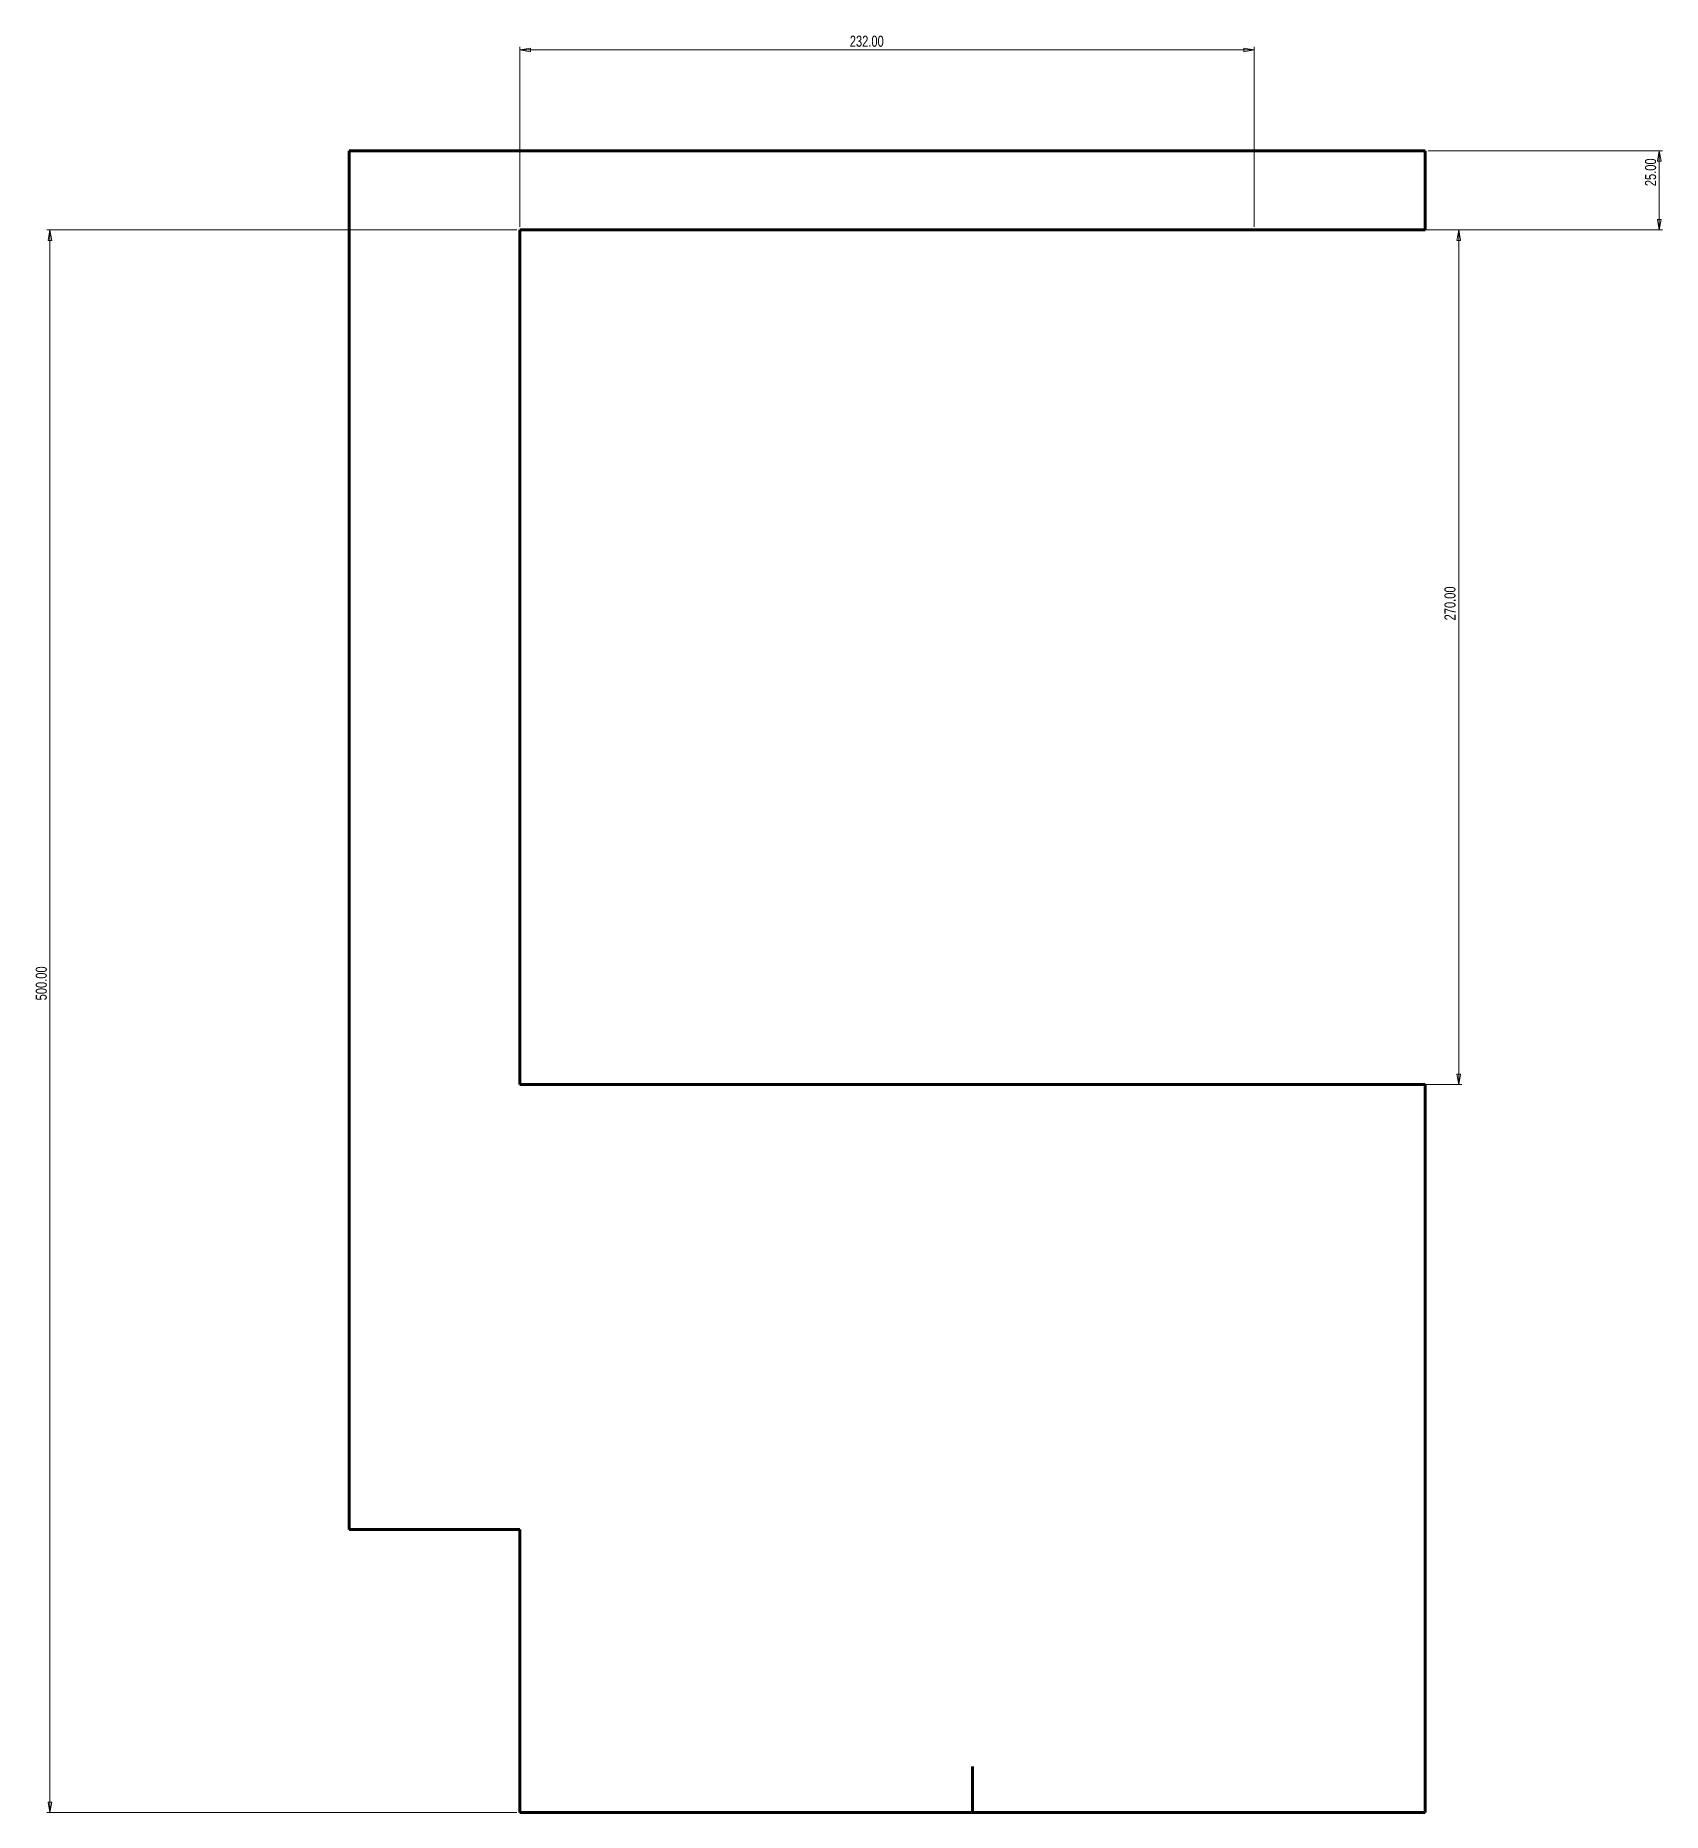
# Paper-space layout 'Sheet1' of a CAD drawing. Header units: millimetres. Extents: x -11 to 503, y 17 to 579.
import ezdxf

# ---------------------------------------------------------------- set-up
doc = ezdxf.new("R2010")
doc.units = ezdxf.units.MM
doc.styles.add('SLDTEXTSTYLE0', font='TXT', dxfattribs={"width": 0.75})
doc.dimstyles.new('SLDDIMSTYLE0', dxfattribs={"dimtxt": 3.5, "dimasz": 3.302, "dimexe": 0, "dimexo": 0.0625, "dimgap": 0.875, "dimtad": 1, "dimrnd": 1e-09, "dimzin": 4, "dimdsep": 46, "dimtxsty": 'SLDTEXTSTYLE0', "dimblk1": 'CLOSED', "dimblk2": 'CLOSED', "dimsah": 1, "dimcen": 0.09, "dimadec": 0, "dimazin": 1, "dimtfac": 1, "dimtofl": 0, "dimtmove": 0, "dimatfit": 3, "dimldrblk": 'CLOSED', "dimfxl": 1, "dimfrac": 2, "dimtolj": 1, "dimtzin": 12, "dimarcsym": 0})
doc.dimstyles.new('SLDDIMSTYLE1', dxfattribs={"dimtxt": 3.5, "dimasz": 3.302, "dimexe": 0, "dimexo": 0.0625, "dimgap": 0.875, "dimtad": 1, "dimrnd": 1e-09, "dimzin": 4, "dimdsep": 46, "dimtxsty": 'SLDTEXTSTYLE0', "dimblk1": 'CLOSED', "dimblk2": 'CLOSED', "dimsah": 1, "dimcen": 0.09, "dimadec": 0, "dimazin": 1, "dimtfac": 1, "dimtmove": 0, "dimatfit": 0, "dimldrblk": 'CLOSED', "dimfxl": 1, "dimfrac": 2, "dimtolj": 1, "dimtzin": 12, "dimarcsym": 0})

# ---------------------------------------------------------------- blocks, each defined once
blk = doc.blocks.new('_Closed')
at = {"color": 0, "linetype": 'ByBlock', "lineweight": -2}
for p, q in [((-1, 0.166667), (0, 0)), ((-1, 0.166667), (-1, -0.166667)), ((0, 0), (-1, -0.166667)), ((0, 0), (-1, 0))]:
    blk.add_line(p, q, dxfattribs=at)
blk = doc.blocks.new('_D')
at = {"color": 7, "linetype": 'Continuous', "lineweight": 0}
for p, q in [((142.07, 518.3), (142.07, 575.17)), ((142.07, 574.17), (374.07, 574.17)), ((374.07, 518.3), (374.07, 575.17))]:
    blk.add_line(p, q, dxfattribs=at)
at = {"color": 7, "linetype": 'Continuous', "lineweight": 18, "xscale": 3.302, "yscale": 3.302, "rotation": 180.0000000000004}
blk.add_blockref('_Closed', (142.07, 574.17), dxfattribs=at)
at = {"color": 7, "linetype": 'Continuous', "lineweight": 18, "xscale": 3.302, "yscale": 3.302}
blk.add_blockref('_Closed', (374.07, 574.17), dxfattribs=at)
at = {"color": 7, "linetype": 'Continuous', "lineweight": 18, "insert": (246.29, 578.68), "char_height": 3.5, "attachment_point": 1, "style": 'SLDTEXTSTYLE0'}
blk.add_mtext('232.00', dxfattribs=at)
blk = doc.blocks.new('_D_1')
at = {"color": 7, "linetype": 'Continuous', "lineweight": 0}
for p, q in [((375.07, 517.3), (439.68, 517.3)), ((438.68, 517.3), (438.68, 247.3)), ((375.07, 247.3), (439.68, 247.3))]:
    blk.add_line(p, q, dxfattribs=at)
at = {"color": 7, "linetype": 'Continuous', "lineweight": 18, "xscale": 3.302, "yscale": 3.302}
for p, rotation in [((438.68, 517.3), 90.0000000000004), ((438.68, 247.3), 270.0000000000004)]:
    blk.add_blockref('_Closed', p, dxfattribs=dict(at, rotation=rotation))
at = {"color": 7, "linetype": 'Continuous', "lineweight": 18, "insert": (434.17, 393.94), "char_height": 3.5, "attachment_point": 1, "rotation": 90, "style": 'SLDTEXTSTYLE0'}
blk.add_mtext('270.00', dxfattribs=at)
blk = doc.blocks.new('_D_2')
at = {"color": 7, "linetype": 'Continuous', "lineweight": 0}
for p, q in [((429.07, 542.3), (503.05, 542.3)), ((502.05, 517.3), (502.05, 542.3)), ((375.07, 517.3), (503.05, 517.3))]:
    blk.add_line(p, q, dxfattribs=at)
at = {"color": 7, "linetype": 'Continuous', "lineweight": 18, "xscale": 3.302, "yscale": 3.302}
for p, rotation in [((502.05, 542.3), 90.00000000000038), ((502.05, 517.3), 270.0000000000004)]:
    blk.add_blockref('_Closed', p, dxfattribs=dict(at, rotation=rotation))
at = {"color": 7, "linetype": 'Continuous', "lineweight": 18, "insert": (497.54, 531.13), "char_height": 3.5, "attachment_point": 1, "rotation": 90, "style": 'SLDTEXTSTYLE0'}
blk.add_mtext('25.00', dxfattribs=at)
blk = doc.blocks.new('_D_3')
at = {"color": 7, "linetype": 'Continuous', "lineweight": 0}
for p, q in [((141.07, 517.3), (-7.4, 517.3)), ((-6.4, 517.3), (-6.4, 17.3)), ((141.07, 17.3), (-7.4, 17.3))]:
    blk.add_line(p, q, dxfattribs=at)
at = {"color": 7, "linetype": 'Continuous', "lineweight": 18, "xscale": 3.302, "yscale": 3.302}
for p, rotation in [((-6.4, 517.3), 90.00000000000038), ((-6.4, 17.3), 270.0000000000004)]:
    blk.add_blockref('_Closed', p, dxfattribs=dict(at, rotation=rotation))
at = {"color": 7, "linetype": 'Continuous', "lineweight": 18, "insert": (-10.91, 273.89), "char_height": 3.5, "attachment_point": 1, "rotation": 90, "style": 'SLDTEXTSTYLE0'}
blk.add_mtext('500.00', dxfattribs=at)

psp = doc.layouts.new('Sheet1')

# ---------------------------------------------------------------- linework, layer by layer
at = {"color": 7, "linetype": 'Continuous', "lineweight": 100}
for p, q in [((88.072, 542.303), (428.072, 542.303)), ((88.072, 542.303), (88.072, 106.725)), ((428.072, 542.303), (428.072, 517.303)), ((142.072, 517.303), (374.072, 517.303)), ((142.072, 517.303), (142.072, 247.303)), ((374.072, 517.303), (428.072, 517.303)), ((142.072, 247.303), (374.072, 247.303)), ((374.072, 247.303), (428.072, 247.303)), ((428.072, 247.303), (428.072, 17.303)), ((142.072, 106.725), (88.072, 106.725)), ((142.072, 106.725), (142.072, 17.303)), ((285.072, 17.303), (285.072, 31.814)), ((142.072, 17.303), (428.072, 17.303))]:
    psp.add_line(p, q, dxfattribs=at)

# ---------------------------------------------------------------- dimensions: what is measured, and where the dimension line sits
at = {"color": 7, "linetype": 'Continuous', "lineweight": 18}
dim = psp.add_linear_dim(base=(374.072, 574.166), p1=(142.072, 517.303), p2=(374.072, 517.303), dimstyle='SLDDIMSTYLE0', dxfattribs=at)
dim.commit()
dim.dimension.update_dxf_attribs({"geometry": '_D', "text_midpoint": (253.401, 574.166), "dimtype": 160})
for base, p1, p2, dimstyle, picture, middle in [((502.054, 542.303), (374.072, 517.303), (428.072, 542.303), 'SLDDIMSTYLE1', '_D_2', (502.054, 536.952)), ((-6.401, 17.303), (142.072, 517.303), (142.072, 17.303), 'SLDDIMSTYLE0', '_D_3', (-6.401, 280.998)), ((438.681, 247.303), (374.072, 517.303), (374.072, 247.303), 'SLDDIMSTYLE0', '_D_1', (438.681, 401.053))]:
    dim = psp.add_linear_dim(base=base, p1=p1, p2=p2, angle=90, dimstyle=dimstyle, dxfattribs=at)
    dim.commit()
    dim.dimension.update_dxf_attribs({"geometry": picture, "text_midpoint": middle, "dimtype": 160})

doc.saveas('drawing.dxf')
